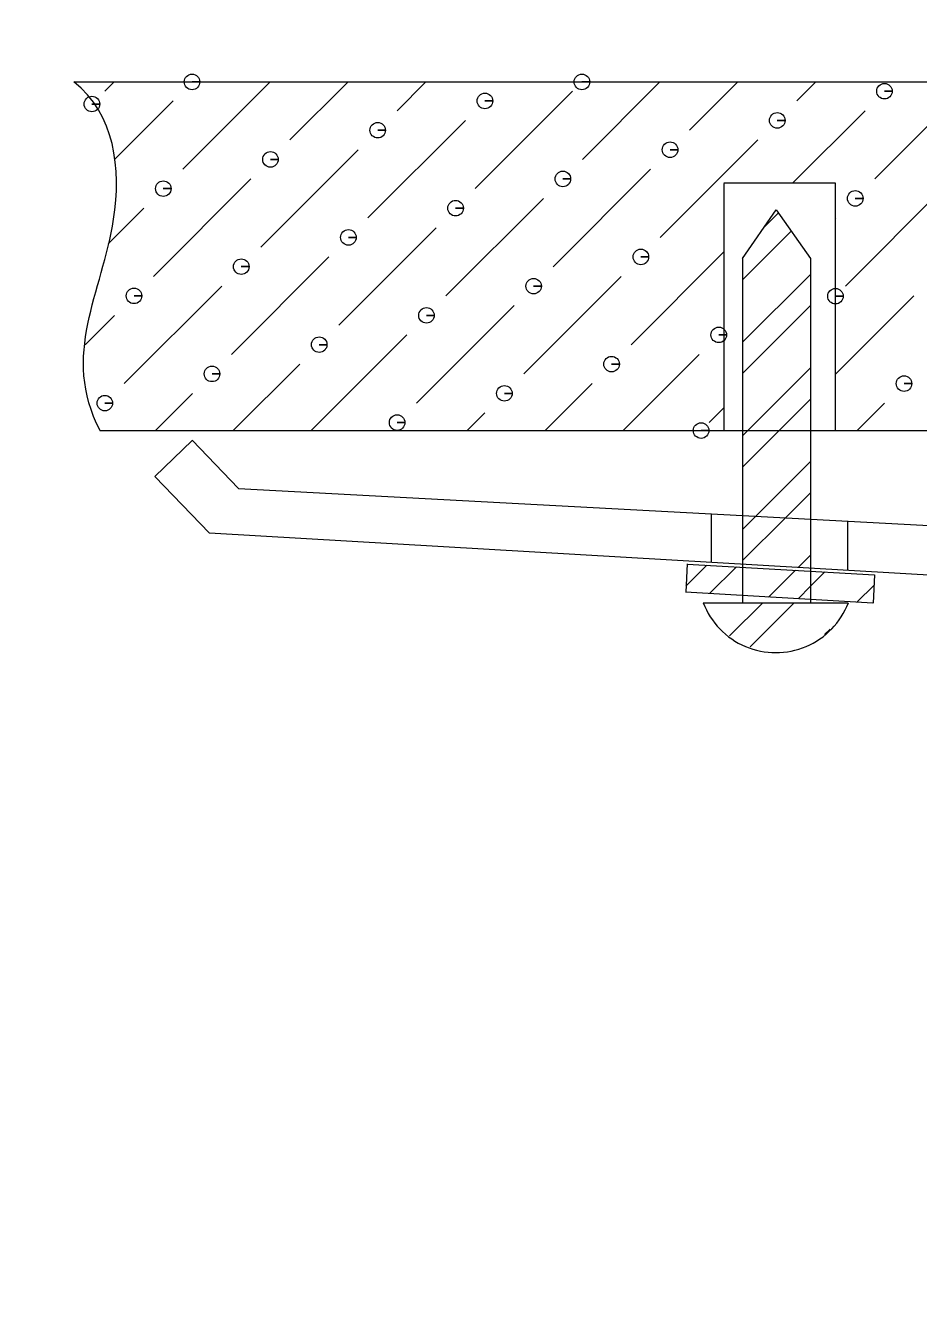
# Model space of a CAD drawing. Header units: millimetres. Extents: x 203 to 1207, y 243 to 948.
# Drawn here: x 769.23 to 785.17, y 443.45 to 466.11 of the extents above; entities that cross this region are included whole.
import ezdxf

# ---------------------------------------------------------------- set-up
doc = ezdxf.new("R2010")
doc.units = ezdxf.units.MM
doc.layers.add('尺寸標注', color=1, linetype='Continuous', lineweight=30)
doc.layers.add('細實線', color=1, linetype='Continuous', lineweight=13)
doc.styles.add('DIM', font='txt.shx', dxfattribs={"width": 0.7, "bigfont": 'chineset.shx'})
doc.dimstyles.new('mm+in(开孔纸尺寸)', dxfattribs={"dimscale": 3, "dimtxt": 3.8, "dimasz": 2, "dimexe": 1.25, "dimexo": 0.625, "dimgap": 2, "dimtad": 1, "dimtxsty": 'DIM', "dimcen": 0, "dimclrd": 256, "dimclre": 256, "dimclrt": 3, "dimadec": 0, "dimazin": 0, "dimtfac": 1, "dimtmove": 0, "dimatfit": 1, "dimfxl": 1, "dimlwd": -1, "dimarcsym": 0})

# ---------------------------------------------------------------- blocks, each defined once
blk = doc.blocks.new('*D25')
at = {"layer": 'Defpoints', "color": 0}
for p in [(680.197, 787.495), (680.119, 420.795), (1068.456, 420.795)]:
    blk.add_point(p, dxfattribs=at)
at = {"layer": '尺寸標注', "lineweight": -2}
for p, q in [((682.072, 787.495), (1072.206, 787.495)), ((681.994, 420.795), (1072.206, 420.795))]:
    blk.add_line(p, q, dxfattribs=at)
at = {"layer": '尺寸標注'}
blk.add_line((1068.456, 781.495), (1068.456, 426.795), dxfattribs=at)
for points in [[(1069.456, 781.495), (1067.456, 781.495), (1068.456, 787.495)], [(1067.456, 426.795), (1069.456, 426.795), (1068.456, 420.795)]]:
    blk.add_solid(points, dxfattribs=at)
at = {"layer": '尺寸標注', "color": 3, "insert": (1055.806, 604.145), "char_height": 11.4, "attachment_point": 5, "rotation": 90, "style": 'DIM'}
blk.add_mtext('366,7mm [14 7/16"]', dxfattribs=at)
blk = doc.blocks.new('*D26')
at = {"layer": 'Defpoints', "color": 0}
for p in [(680.197, 781.145), (1018.529, 781.145), (680.197, 427.145)]:
    blk.add_point(p, dxfattribs=at)
at = {"layer": '尺寸標注', "lineweight": -2}
for p, q in [((682.072, 781.145), (1022.279, 781.145)), ((682.072, 427.145), (1022.279, 427.145))]:
    blk.add_line(p, q, dxfattribs=at)
at = {"layer": '尺寸標注'}
blk.add_line((1018.529, 433.145), (1018.529, 775.145), dxfattribs=at)
for points in [[(1019.529, 775.145), (1017.529, 775.145), (1018.529, 781.145)], [(1017.529, 433.145), (1019.529, 433.145), (1018.529, 427.145)]]:
    blk.add_solid(points, dxfattribs=at)
at = {"layer": '尺寸標注', "color": 3, "insert": (1006.829, 604.145), "char_height": 11.4, "attachment_point": 5, "rotation": 90, "style": 'DIM'}
blk.add_mtext('354mm [13 15/16"]', dxfattribs=at)
blk = doc.blocks.new('*D27')
at = {"layer": 'Defpoints', "color": 0}
for p in [(680.134, 774.795), (680.197, 433.495), (960.742, 433.495)]:
    blk.add_point(p, dxfattribs=at)
at = {"layer": '尺寸標注', "lineweight": -2}
for p, q in [((682.009, 774.795), (964.492, 774.795)), ((682.072, 433.495), (964.492, 433.495))]:
    blk.add_line(p, q, dxfattribs=at)
at = {"layer": '尺寸標注'}
blk.add_line((960.742, 768.795), (960.742, 439.495), dxfattribs=at)
for points in [[(961.742, 768.795), (959.742, 768.795), (960.742, 774.795)], [(959.742, 439.495), (961.742, 439.495), (960.742, 433.495)]]:
    blk.add_solid(points, dxfattribs=at)
at = {"layer": '尺寸標注', "color": 3, "insert": (948.092, 604.145), "char_height": 11.4, "attachment_point": 5, "rotation": 90, "style": 'DIM'}
blk.add_mtext('341,3mm [13 7/16"]', dxfattribs=at)

msp = doc.modelspace()

# ---------------------------------------------------------------- linework, layer by layer
at = {"layer": '細實線', "lineweight": 9}
for points, knots in [([(772.203, 465.107), (772.203, 465.107), (772.342, 465.107), (772.342, 465.107), (772.342, 465.107), (772.342, 465.183), (772.279, 465.245), (772.203, 465.245), (772.203, 465.245), (772.127, 465.245), (772.064, 465.183), (772.064, 465.107), (772.064, 465.107), (772.064, 465.03), (772.127, 464.968), (772.203, 464.968), (772.203, 464.968), (772.279, 464.968), (772.342, 465.03), (772.342, 465.107), (772.342, 465.107), (772.342, 465.107), (772.203, 465.107), (772.203, 465.107)], [0, 0, 0, 0, 0.142857, 0.142857, 0.142857, 0.142857, 0.285714, 0.285714, 0.285714, 0.285714, 0.428571, 0.428571, 0.428571, 0.428571, 0.571429, 0.571429, 0.571429, 0.571429, 0.714286, 0.714286, 0.714286, 0.714286, 1, 1, 1, 1]), ([(779.159, 465.107), (779.159, 465.107), (779.298, 465.107), (779.298, 465.107), (779.298, 465.107), (779.298, 465.183), (779.235, 465.245), (779.159, 465.245), (779.159, 465.245), (779.083, 465.245), (779.02, 465.183), (779.02, 465.107), (779.02, 465.107), (779.02, 465.03), (779.083, 464.968), (779.159, 464.968), (779.159, 464.968), (779.235, 464.968), (779.298, 465.03), (779.298, 465.107), (779.298, 465.107), (779.298, 465.107), (779.159, 465.107), (779.159, 465.107)], [0, 0, 0, 0, 0.142857, 0.142857, 0.142857, 0.142857, 0.285714, 0.285714, 0.285714, 0.285714, 0.428571, 0.428571, 0.428571, 0.428571, 0.571429, 0.571429, 0.571429, 0.571429, 0.714286, 0.714286, 0.714286, 0.714286, 1, 1, 1, 1]), ([(770.562, 458.887), (769.861, 460.237), (770.602, 461.35), (770.804, 462.656), (770.804, 462.656), (770.943, 463.553), (770.826, 464.541), (770.095, 465.105)], [0, 0, 0, 0, 0.333333, 0.333333, 0.333333, 0.333333, 1, 1, 1, 1]), ([(784.557, 464.941), (784.557, 464.941), (784.696, 464.941), (784.696, 464.941), (784.696, 464.941), (784.696, 465.018), (784.634, 465.08), (784.557, 465.08), (784.557, 465.08), (784.481, 465.08), (784.419, 465.018), (784.419, 464.941), (784.419, 464.941), (784.419, 464.865), (784.481, 464.802), (784.557, 464.802), (784.557, 464.802), (784.634, 464.802), (784.696, 464.865), (784.696, 464.941), (784.696, 464.941), (784.696, 464.941), (784.557, 464.941), (784.557, 464.941)], [0, 0, 0, 0, 0.142857, 0.142857, 0.142857, 0.142857, 0.285714, 0.285714, 0.285714, 0.285714, 0.428571, 0.428571, 0.428571, 0.428571, 0.571429, 0.571429, 0.571429, 0.571429, 0.714286, 0.714286, 0.714286, 0.714286, 1, 1, 1, 1]), ([(770.418, 464.712), (770.418, 464.712), (770.556, 464.712), (770.556, 464.712), (770.556, 464.712), (770.556, 464.788), (770.494, 464.85), (770.418, 464.85), (770.418, 464.85), (770.341, 464.85), (770.279, 464.788), (770.279, 464.712), (770.279, 464.712), (770.279, 464.635), (770.341, 464.573), (770.418, 464.573), (770.418, 464.573), (770.494, 464.573), (770.556, 464.635), (770.556, 464.712), (770.556, 464.712), (770.556, 464.712), (770.418, 464.712), (770.418, 464.712)], [0, 0, 0, 0, 0.142857, 0.142857, 0.142857, 0.142857, 0.285714, 0.285714, 0.285714, 0.285714, 0.428571, 0.428571, 0.428571, 0.428571, 0.571429, 0.571429, 0.571429, 0.571429, 0.714286, 0.714286, 0.714286, 0.714286, 1, 1, 1, 1]), ([(777.429, 464.767), (777.429, 464.767), (777.568, 464.767), (777.568, 464.767), (777.568, 464.767), (777.568, 464.843), (777.505, 464.906), (777.429, 464.906), (777.429, 464.906), (777.352, 464.906), (777.29, 464.843), (777.29, 464.767), (777.29, 464.767), (777.29, 464.69), (777.352, 464.628), (777.429, 464.628), (777.429, 464.628), (777.505, 464.628), (777.568, 464.69), (777.568, 464.767), (777.568, 464.767), (777.568, 464.767), (777.429, 464.767), (777.429, 464.767)], [0, 0, 0, 0, 0.142857, 0.142857, 0.142857, 0.142857, 0.285714, 0.285714, 0.285714, 0.285714, 0.428571, 0.428571, 0.428571, 0.428571, 0.571429, 0.571429, 0.571429, 0.571429, 0.714286, 0.714286, 0.714286, 0.714286, 1, 1, 1, 1]), ([(782.644, 464.419), (782.644, 464.419), (782.783, 464.419), (782.783, 464.419), (782.783, 464.419), (782.783, 464.495), (782.721, 464.558), (782.644, 464.558), (782.644, 464.558), (782.568, 464.558), (782.506, 464.495), (782.506, 464.419), (782.506, 464.419), (782.506, 464.342), (782.568, 464.28), (782.644, 464.28), (782.644, 464.28), (782.721, 464.28), (782.783, 464.342), (782.783, 464.419), (782.783, 464.419), (782.783, 464.419), (782.644, 464.419), (782.644, 464.419)], [0, 0, 0, 0, 0.142857, 0.142857, 0.142857, 0.142857, 0.285714, 0.285714, 0.285714, 0.285714, 0.428571, 0.428571, 0.428571, 0.428571, 0.571429, 0.571429, 0.571429, 0.571429, 0.714286, 0.714286, 0.714286, 0.714286, 1, 1, 1, 1]), ([(775.516, 464.244), (775.516, 464.244), (775.654, 464.244), (775.654, 464.244), (775.654, 464.244), (775.654, 464.321), (775.592, 464.383), (775.516, 464.383), (775.516, 464.383), (775.439, 464.383), (775.377, 464.321), (775.377, 464.244), (775.377, 464.244), (775.377, 464.168), (775.439, 464.106), (775.516, 464.106), (775.516, 464.106), (775.592, 464.106), (775.654, 464.168), (775.654, 464.244), (775.654, 464.244), (775.654, 464.244), (775.516, 464.244), (775.516, 464.244)], [0, 0, 0, 0, 0.142857, 0.142857, 0.142857, 0.142857, 0.285714, 0.285714, 0.285714, 0.285714, 0.428571, 0.428571, 0.428571, 0.428571, 0.571429, 0.571429, 0.571429, 0.571429, 0.714286, 0.714286, 0.714286, 0.714286, 1, 1, 1, 1]), ([(773.602, 463.724), (773.602, 463.724), (773.741, 463.724), (773.741, 463.724), (773.741, 463.724), (773.741, 463.8), (773.679, 463.863), (773.602, 463.863), (773.602, 463.863), (773.526, 463.863), (773.464, 463.8), (773.464, 463.724), (773.464, 463.724), (773.464, 463.647), (773.526, 463.585), (773.602, 463.585), (773.602, 463.585), (773.679, 463.585), (773.741, 463.647), (773.741, 463.724), (773.741, 463.724), (773.741, 463.724), (773.602, 463.724), (773.602, 463.724)], [0, 0, 0, 0, 0.142857, 0.142857, 0.142857, 0.142857, 0.285714, 0.285714, 0.285714, 0.285714, 0.428571, 0.428571, 0.428571, 0.428571, 0.571429, 0.571429, 0.571429, 0.571429, 0.714286, 0.714286, 0.714286, 0.714286, 1, 1, 1, 1]), ([(780.732, 463.897), (780.732, 463.897), (780.871, 463.897), (780.871, 463.897), (780.871, 463.897), (780.871, 463.973), (780.809, 464.036), (780.732, 464.036), (780.732, 464.036), (780.656, 464.036), (780.594, 463.973), (780.594, 463.897), (780.594, 463.897), (780.594, 463.82), (780.656, 463.758), (780.732, 463.758), (780.732, 463.758), (780.809, 463.758), (780.871, 463.82), (780.871, 463.897), (780.871, 463.897), (780.871, 463.897), (780.732, 463.897), (780.732, 463.897)], [0, 0, 0, 0, 0.142857, 0.142857, 0.142857, 0.142857, 0.285714, 0.285714, 0.285714, 0.285714, 0.428571, 0.428571, 0.428571, 0.428571, 0.571429, 0.571429, 0.571429, 0.571429, 0.714286, 0.714286, 0.714286, 0.714286, 1, 1, 1, 1]), ([(778.819, 463.375), (778.819, 463.375), (778.958, 463.375), (778.958, 463.375), (778.958, 463.375), (778.958, 463.452), (778.896, 463.514), (778.819, 463.514), (778.819, 463.514), (778.743, 463.514), (778.68, 463.452), (778.68, 463.375), (778.68, 463.375), (778.68, 463.299), (778.743, 463.237), (778.819, 463.237), (778.819, 463.237), (778.896, 463.237), (778.958, 463.299), (778.958, 463.375), (778.958, 463.375), (778.958, 463.375), (778.819, 463.375), (778.819, 463.375)], [0, 0, 0, 0, 0.142857, 0.142857, 0.142857, 0.142857, 0.285714, 0.285714, 0.285714, 0.285714, 0.428571, 0.428571, 0.428571, 0.428571, 0.571429, 0.571429, 0.571429, 0.571429, 0.714286, 0.714286, 0.714286, 0.714286, 1, 1, 1, 1]), ([(771.691, 463.202), (771.691, 463.202), (771.829, 463.202), (771.829, 463.202), (771.829, 463.202), (771.829, 463.279), (771.767, 463.341), (771.691, 463.341), (771.691, 463.341), (771.614, 463.341), (771.552, 463.279), (771.552, 463.202), (771.552, 463.202), (771.552, 463.126), (771.614, 463.064), (771.691, 463.064), (771.691, 463.064), (771.767, 463.064), (771.829, 463.126), (771.829, 463.202), (771.829, 463.202), (771.829, 463.202), (771.691, 463.202), (771.691, 463.202)], [0, 0, 0, 0, 0.142857, 0.142857, 0.142857, 0.142857, 0.285714, 0.285714, 0.285714, 0.285714, 0.428571, 0.428571, 0.428571, 0.428571, 0.571429, 0.571429, 0.571429, 0.571429, 0.714286, 0.714286, 0.714286, 0.714286, 1, 1, 1, 1]), ([(784.036, 463.028), (784.036, 463.028), (784.175, 463.028), (784.175, 463.028), (784.175, 463.028), (784.175, 463.105), (784.112, 463.167), (784.036, 463.167), (784.036, 463.167), (783.96, 463.167), (783.897, 463.105), (783.897, 463.028), (783.897, 463.028), (783.897, 462.952), (783.96, 462.889), (784.036, 462.889), (784.036, 462.889), (784.112, 462.889), (784.175, 462.952), (784.175, 463.028), (784.175, 463.028), (784.175, 463.028), (784.036, 463.028), (784.036, 463.028)], [0, 0, 0, 0, 0.142857, 0.142857, 0.142857, 0.142857, 0.285714, 0.285714, 0.285714, 0.285714, 0.428571, 0.428571, 0.428571, 0.428571, 0.571429, 0.571429, 0.571429, 0.571429, 0.714286, 0.714286, 0.714286, 0.714286, 1, 1, 1, 1]), ([(776.906, 462.854), (776.906, 462.854), (777.045, 462.854), (777.045, 462.854), (777.045, 462.854), (777.045, 462.93), (776.983, 462.993), (776.906, 462.993), (776.906, 462.993), (776.83, 462.993), (776.767, 462.93), (776.767, 462.854), (776.767, 462.854), (776.767, 462.777), (776.83, 462.715), (776.906, 462.715), (776.906, 462.715), (776.983, 462.715), (777.045, 462.777), (777.045, 462.854), (777.045, 462.854), (777.045, 462.854), (776.906, 462.854), (776.906, 462.854)], [0, 0, 0, 0, 0.142857, 0.142857, 0.142857, 0.142857, 0.285714, 0.285714, 0.285714, 0.285714, 0.428571, 0.428571, 0.428571, 0.428571, 0.571429, 0.571429, 0.571429, 0.571429, 0.714286, 0.714286, 0.714286, 0.714286, 1, 1, 1, 1]), ([(774.994, 462.332), (774.994, 462.332), (775.133, 462.332), (775.133, 462.332), (775.133, 462.332), (775.133, 462.409), (775.07, 462.471), (774.994, 462.471), (774.994, 462.471), (774.918, 462.471), (774.855, 462.409), (774.855, 462.332), (774.855, 462.332), (774.855, 462.256), (774.918, 462.194), (774.994, 462.194), (774.994, 462.194), (775.07, 462.194), (775.133, 462.256), (775.133, 462.332), (775.133, 462.332), (775.133, 462.332), (774.994, 462.332), (774.994, 462.332)], [0, 0, 0, 0, 0.142857, 0.142857, 0.142857, 0.142857, 0.285714, 0.285714, 0.285714, 0.285714, 0.428571, 0.428571, 0.428571, 0.428571, 0.571429, 0.571429, 0.571429, 0.571429, 0.714286, 0.714286, 0.714286, 0.714286, 1, 1, 1, 1]), ([(780.211, 461.985), (780.211, 461.985), (780.35, 461.985), (780.35, 461.985), (780.35, 461.985), (780.35, 462.061), (780.287, 462.124), (780.211, 462.124), (780.211, 462.124), (780.134, 462.124), (780.072, 462.061), (780.072, 461.985), (780.072, 461.985), (780.072, 461.909), (780.134, 461.846), (780.211, 461.846), (780.211, 461.846), (780.287, 461.846), (780.35, 461.909), (780.35, 461.985), (780.35, 461.985), (780.35, 461.985), (780.211, 461.985), (780.211, 461.985)], [0, 0, 0, 0, 0.142857, 0.142857, 0.142857, 0.142857, 0.285714, 0.285714, 0.285714, 0.285714, 0.428571, 0.428571, 0.428571, 0.428571, 0.571429, 0.571429, 0.571429, 0.571429, 0.714286, 0.714286, 0.714286, 0.714286, 1, 1, 1, 1]), ([(773.081, 461.811), (773.081, 461.811), (773.22, 461.811), (773.22, 461.811), (773.22, 461.811), (773.22, 461.887), (773.158, 461.949), (773.081, 461.949), (773.081, 461.949), (773.005, 461.949), (772.942, 461.887), (772.942, 461.811), (772.942, 461.811), (772.942, 461.734), (773.005, 461.672), (773.081, 461.672), (773.081, 461.672), (773.158, 461.672), (773.22, 461.734), (773.22, 461.811), (773.22, 461.811), (773.22, 461.811), (773.081, 461.811), (773.081, 461.811)], [0, 0, 0, 0, 0.142857, 0.142857, 0.142857, 0.142857, 0.285714, 0.285714, 0.285714, 0.285714, 0.428571, 0.428571, 0.428571, 0.428571, 0.571429, 0.571429, 0.571429, 0.571429, 0.714286, 0.714286, 0.714286, 0.714286, 1, 1, 1, 1]), ([(778.298, 461.463), (778.298, 461.463), (778.436, 461.463), (778.436, 461.463), (778.436, 461.463), (778.436, 461.539), (778.374, 461.601), (778.298, 461.601), (778.298, 461.601), (778.221, 461.601), (778.159, 461.539), (778.159, 461.463), (778.159, 461.463), (778.159, 461.386), (778.221, 461.324), (778.298, 461.324), (778.298, 461.324), (778.374, 461.324), (778.436, 461.386), (778.436, 461.463), (778.436, 461.463), (778.436, 461.463), (778.298, 461.463), (778.298, 461.463)], [0, 0, 0, 0, 0.142857, 0.142857, 0.142857, 0.142857, 0.285714, 0.285714, 0.285714, 0.285714, 0.428571, 0.428571, 0.428571, 0.428571, 0.571429, 0.571429, 0.571429, 0.571429, 0.714286, 0.714286, 0.714286, 0.714286, 1, 1, 1, 1]), ([(771.168, 461.289), (771.168, 461.289), (771.307, 461.289), (771.307, 461.289), (771.307, 461.289), (771.307, 461.366), (771.244, 461.428), (771.168, 461.428), (771.168, 461.428), (771.091, 461.428), (771.029, 461.366), (771.029, 461.289), (771.029, 461.289), (771.029, 461.213), (771.091, 461.151), (771.168, 461.151), (771.168, 461.151), (771.244, 461.151), (771.307, 461.213), (771.307, 461.289), (771.307, 461.289), (771.307, 461.289), (771.168, 461.289), (771.168, 461.289)], [0, 0, 0, 0, 0.142857, 0.142857, 0.142857, 0.142857, 0.285714, 0.285714, 0.285714, 0.285714, 0.428571, 0.428571, 0.428571, 0.428571, 0.571429, 0.571429, 0.571429, 0.571429, 0.714286, 0.714286, 0.714286, 0.714286, 1, 1, 1, 1]), ([(783.683, 461.284), (783.683, 461.284), (783.822, 461.284), (783.822, 461.284), (783.822, 461.284), (783.822, 461.36), (783.759, 461.423), (783.683, 461.423), (783.683, 461.423), (783.606, 461.423), (783.544, 461.36), (783.544, 461.284), (783.544, 461.284), (783.544, 461.207), (783.606, 461.145), (783.683, 461.145), (783.683, 461.145), (783.759, 461.145), (783.822, 461.207), (783.822, 461.284), (783.822, 461.284), (783.822, 461.284), (783.683, 461.284), (783.683, 461.284)], [0, 0, 0, 0, 0.142857, 0.142857, 0.142857, 0.142857, 0.285714, 0.285714, 0.285714, 0.285714, 0.428571, 0.428571, 0.428571, 0.428571, 0.571429, 0.571429, 0.571429, 0.571429, 0.714286, 0.714286, 0.714286, 0.714286, 1, 1, 1, 1]), ([(776.386, 460.942), (776.386, 460.942), (776.524, 460.942), (776.524, 460.942), (776.524, 460.942), (776.524, 461.018), (776.462, 461.081), (776.386, 461.081), (776.386, 461.081), (776.309, 461.081), (776.247, 461.018), (776.247, 460.942), (776.247, 460.942), (776.247, 460.866), (776.309, 460.803), (776.386, 460.803), (776.386, 460.803), (776.462, 460.803), (776.524, 460.866), (776.524, 460.942), (776.524, 460.942), (776.524, 460.942), (776.386, 460.942), (776.386, 460.942)], [0, 0, 0, 0, 0.142857, 0.142857, 0.142857, 0.142857, 0.285714, 0.285714, 0.285714, 0.285714, 0.428571, 0.428571, 0.428571, 0.428571, 0.571429, 0.571429, 0.571429, 0.571429, 0.714286, 0.714286, 0.714286, 0.714286, 1, 1, 1, 1]), ([(781.601, 460.593), (781.601, 460.593), (781.74, 460.593), (781.74, 460.593), (781.74, 460.593), (781.74, 460.67), (781.678, 460.732), (781.601, 460.732), (781.601, 460.732), (781.525, 460.732), (781.462, 460.67), (781.462, 460.593), (781.462, 460.593), (781.462, 460.517), (781.525, 460.455), (781.601, 460.455), (781.601, 460.455), (781.678, 460.455), (781.74, 460.517), (781.74, 460.593), (781.74, 460.593), (781.74, 460.593), (781.601, 460.593), (781.601, 460.593)], [0, 0, 0, 0, 0.142857, 0.142857, 0.142857, 0.142857, 0.285714, 0.285714, 0.285714, 0.285714, 0.428571, 0.428571, 0.428571, 0.428571, 0.571429, 0.571429, 0.571429, 0.571429, 0.714286, 0.714286, 0.714286, 0.714286, 1, 1, 1, 1]), ([(774.473, 460.419), (774.473, 460.419), (774.611, 460.419), (774.611, 460.419), (774.611, 460.419), (774.611, 460.496), (774.549, 460.558), (774.473, 460.558), (774.473, 460.558), (774.396, 460.558), (774.334, 460.496), (774.334, 460.419), (774.334, 460.419), (774.334, 460.343), (774.396, 460.281), (774.473, 460.281), (774.473, 460.281), (774.549, 460.281), (774.611, 460.343), (774.611, 460.419), (774.611, 460.419), (774.611, 460.419), (774.473, 460.419), (774.473, 460.419)], [0, 0, 0, 0, 0.142857, 0.142857, 0.142857, 0.142857, 0.285714, 0.285714, 0.285714, 0.285714, 0.428571, 0.428571, 0.428571, 0.428571, 0.571429, 0.571429, 0.571429, 0.571429, 0.714286, 0.714286, 0.714286, 0.714286, 1, 1, 1, 1]), ([(772.56, 459.898), (772.56, 459.898), (772.698, 459.898), (772.698, 459.898), (772.698, 459.898), (772.698, 459.974), (772.636, 460.036), (772.56, 460.036), (772.56, 460.036), (772.483, 460.036), (772.421, 459.974), (772.421, 459.898), (772.421, 459.898), (772.421, 459.821), (772.483, 459.759), (772.56, 459.759), (772.56, 459.759), (772.636, 459.759), (772.698, 459.821), (772.698, 459.898), (772.698, 459.898), (772.698, 459.898), (772.56, 459.898), (772.56, 459.898)], [0, 0, 0, 0, 0.142857, 0.142857, 0.142857, 0.142857, 0.285714, 0.285714, 0.285714, 0.285714, 0.428571, 0.428571, 0.428571, 0.428571, 0.571429, 0.571429, 0.571429, 0.571429, 0.714286, 0.714286, 0.714286, 0.714286, 1, 1, 1, 1]), ([(779.688, 460.072), (779.688, 460.072), (779.827, 460.072), (779.827, 460.072), (779.827, 460.072), (779.827, 460.148), (779.765, 460.21), (779.688, 460.21), (779.688, 460.21), (779.612, 460.21), (779.549, 460.148), (779.549, 460.072), (779.549, 460.072), (779.549, 459.995), (779.612, 459.933), (779.688, 459.933), (779.688, 459.933), (779.765, 459.933), (779.827, 459.995), (779.827, 460.072), (779.827, 460.072), (779.827, 460.072), (779.688, 460.072), (779.688, 460.072)], [0, 0, 0, 0, 0.142857, 0.142857, 0.142857, 0.142857, 0.285714, 0.285714, 0.285714, 0.285714, 0.428571, 0.428571, 0.428571, 0.428571, 0.571429, 0.571429, 0.571429, 0.571429, 0.714286, 0.714286, 0.714286, 0.714286, 1, 1, 1, 1]), ([(784.906, 459.725), (784.906, 459.725), (785.045, 459.725), (785.045, 459.725), (785.045, 459.725), (785.045, 459.801), (784.982, 459.863), (784.906, 459.863), (784.906, 459.863), (784.83, 459.863), (784.767, 459.801), (784.767, 459.725), (784.767, 459.725), (784.767, 459.648), (784.83, 459.586), (784.906, 459.586), (784.906, 459.586), (784.982, 459.586), (785.045, 459.648), (785.045, 459.725), (785.045, 459.725), (785.045, 459.725), (784.906, 459.725), (784.906, 459.725)], [0, 0, 0, 0, 0.142857, 0.142857, 0.142857, 0.142857, 0.285714, 0.285714, 0.285714, 0.285714, 0.428571, 0.428571, 0.428571, 0.428571, 0.571429, 0.571429, 0.571429, 0.571429, 0.714286, 0.714286, 0.714286, 0.714286, 1, 1, 1, 1]), ([(777.776, 459.55), (777.776, 459.55), (777.915, 459.55), (777.915, 459.55), (777.915, 459.55), (777.915, 459.627), (777.853, 459.689), (777.776, 459.689), (777.776, 459.689), (777.7, 459.689), (777.638, 459.627), (777.638, 459.55), (777.638, 459.55), (777.638, 459.474), (777.7, 459.412), (777.776, 459.412), (777.776, 459.412), (777.853, 459.412), (777.915, 459.474), (777.915, 459.55), (777.915, 459.55), (777.915, 459.55), (777.776, 459.55), (777.776, 459.55)], [0, 0, 0, 0, 0.142857, 0.142857, 0.142857, 0.142857, 0.285714, 0.285714, 0.285714, 0.285714, 0.428571, 0.428571, 0.428571, 0.428571, 0.571429, 0.571429, 0.571429, 0.571429, 0.714286, 0.714286, 0.714286, 0.714286, 1, 1, 1, 1]), ([(770.648, 459.376), (770.648, 459.376), (770.786, 459.376), (770.786, 459.376), (770.786, 459.376), (770.786, 459.452), (770.724, 459.515), (770.648, 459.515), (770.648, 459.515), (770.571, 459.515), (770.509, 459.452), (770.509, 459.376), (770.509, 459.376), (770.509, 459.3), (770.571, 459.237), (770.648, 459.237), (770.648, 459.237), (770.724, 459.237), (770.786, 459.3), (770.786, 459.376), (770.786, 459.376), (770.786, 459.376), (770.648, 459.376), (770.648, 459.376)], [0, 0, 0, 0, 0.142857, 0.142857, 0.142857, 0.142857, 0.285714, 0.285714, 0.285714, 0.285714, 0.428571, 0.428571, 0.428571, 0.428571, 0.571429, 0.571429, 0.571429, 0.571429, 0.714286, 0.714286, 0.714286, 0.714286, 1, 1, 1, 1]), ([(775.863, 459.029), (775.863, 459.029), (776.002, 459.029), (776.002, 459.029), (776.002, 459.029), (776.002, 459.105), (775.939, 459.168), (775.863, 459.168), (775.863, 459.168), (775.787, 459.168), (775.724, 459.105), (775.724, 459.029), (775.724, 459.029), (775.724, 458.952), (775.787, 458.89), (775.863, 458.89), (775.863, 458.89), (775.939, 458.89), (776.002, 458.952), (776.002, 459.029), (776.002, 459.029), (776.002, 459.029), (775.863, 459.029), (775.863, 459.029)], [0, 0, 0, 0, 0.142857, 0.142857, 0.142857, 0.142857, 0.285714, 0.285714, 0.285714, 0.285714, 0.428571, 0.428571, 0.428571, 0.428571, 0.571429, 0.571429, 0.571429, 0.571429, 0.714286, 0.714286, 0.714286, 0.714286, 1, 1, 1, 1]), ([(781.286, 458.887), (781.286, 458.887), (781.425, 458.887), (781.425, 458.887), (781.425, 458.887), (781.425, 458.963), (781.362, 459.026), (781.286, 459.026), (781.286, 459.026), (781.21, 459.026), (781.147, 458.963), (781.147, 458.887), (781.147, 458.887), (781.147, 458.811), (781.21, 458.748), (781.286, 458.748), (781.286, 458.748), (781.362, 458.748), (781.425, 458.811), (781.425, 458.887), (781.425, 458.887), (781.425, 458.887), (781.286, 458.887), (781.286, 458.887)], [0, 0, 0, 0, 0.142857, 0.142857, 0.142857, 0.142857, 0.285714, 0.285714, 0.285714, 0.285714, 0.428571, 0.428571, 0.428571, 0.428571, 0.571429, 0.571429, 0.571429, 0.571429, 0.714286, 0.714286, 0.714286, 0.714286, 1, 1, 1, 1]), ([(781.323, 455.815), (781.457, 455.463), (781.73, 455.181), (782.076, 455.035), (782.076, 455.035), (782.422, 454.888), (782.813, 454.888), (783.16, 455.035), (783.16, 455.035), (783.507, 455.181), (783.778, 455.463), (783.913, 455.815)], [0, 0, 0, 0, 0.25, 0.25, 0.25, 0.25, 0.5, 0.5, 0.5, 0.5, 1, 1, 1, 1])]:
    msp.add_open_spline(points, degree=3, knots=knots, dxfattribs=at)
for points in [[(798.11, 465.104), (798.11, 465.104), (770.095, 465.104), (770.095, 465.104)], [(770.648, 464.941), (770.648, 464.941), (770.813, 465.106), (770.813, 465.106)], [(772.038, 463.549), (772.038, 463.549), (773.595, 465.106), (773.595, 465.106)], [(773.951, 464.071), (773.951, 464.071), (774.986, 465.106), (774.986, 465.106)], [(775.863, 464.592), (775.863, 464.592), (776.377, 465.106), (776.377, 465.106)], [(779.168, 463.724), (779.168, 463.724), (780.55, 465.106), (780.55, 465.106)], [(781.08, 464.244), (781.08, 464.244), (781.941, 465.106), (781.941, 465.106)], [(782.993, 464.767), (782.993, 464.767), (783.333, 465.106), (783.333, 465.106)], [(784.384, 463.375), (784.384, 463.375), (786.114, 465.106), (786.114, 465.106)], [(770.825, 463.727), (770.825, 463.727), (771.864, 464.767), (771.864, 464.767)], [(777.255, 463.202), (777.255, 463.202), (778.994, 464.941), (778.994, 464.941)], [(782.916, 463.299), (782.916, 463.299), (784.21, 464.592), (784.21, 464.592)], [(775.341, 462.679), (775.341, 462.679), (777.08, 464.418), (777.08, 464.418)], [(780.558, 462.332), (780.558, 462.332), (782.297, 464.071), (782.297, 464.071)], [(773.43, 462.159), (773.43, 462.159), (775.168, 463.896), (775.168, 463.896)], [(778.645, 461.81), (778.645, 461.81), (780.385, 463.549), (780.385, 463.549)], [(771.516, 461.636), (771.516, 461.636), (773.255, 463.375), (773.255, 463.375)], [(783.682, 463.299), (783.682, 463.299), (781.69, 463.299), (781.69, 463.299)], [(781.691, 463.297), (781.691, 463.297), (781.691, 458.885), (781.691, 458.885)], [(783.682, 458.887), (783.682, 458.887), (783.682, 463.299), (783.682, 463.299)], [(783.862, 461.462), (783.862, 461.462), (785.601, 463.202), (785.601, 463.202)], [(776.733, 461.289), (776.733, 461.289), (778.472, 463.028), (778.472, 463.028)], [(770.709, 462.22), (770.709, 462.22), (771.342, 462.854), (771.342, 462.854)], [(782.026, 461.958), (782.026, 461.958), (782.623, 462.827), (782.623, 462.827)], [(782.411, 462.516), (782.411, 462.516), (782.664, 462.769), (782.664, 462.769)], [(782.625, 462.826), (782.625, 462.826), (783.238, 461.957), (783.238, 461.957)], [(774.82, 460.767), (774.82, 460.767), (776.559, 462.506), (776.559, 462.506)], [(783.683, 462.675), (783.683, 462.675), (783.689, 462.679), (783.689, 462.679)], [(782.027, 461.575), (782.027, 461.575), (782.895, 462.443), (782.895, 462.443)], [(780.036, 460.419), (780.036, 460.419), (781.691, 462.075), (781.691, 462.075)], [(772.907, 460.246), (772.907, 460.246), (774.647, 461.985), (774.647, 461.985)], [(782.026, 461.958), (782.026, 461.958), (782.026, 455.816), (782.026, 455.816)], [(783.238, 461.957), (783.238, 461.957), (783.238, 455.815), (783.238, 455.815)], [(778.124, 459.897), (778.124, 459.897), (779.862, 461.636), (779.862, 461.636)], [(782.027, 460.463), (782.027, 460.463), (783.237, 461.673), (783.237, 461.673)], [(770.995, 459.724), (770.995, 459.724), (772.734, 461.462), (772.734, 461.462)], [(783.683, 459.893), (783.683, 459.893), (785.079, 461.289), (785.079, 461.289)], [(770.296, 460.417), (770.296, 460.417), (770.821, 460.942), (770.821, 460.942)], [(776.211, 459.376), (776.211, 459.376), (777.95, 461.115), (777.95, 461.115)], [(782.027, 459.906), (782.027, 459.906), (783.237, 461.116), (783.237, 461.116)], [(774.33, 458.887), (774.33, 458.887), (776.037, 460.593), (776.037, 460.593)], [(779.895, 458.887), (779.895, 458.887), (781.254, 460.246), (781.254, 460.246)], [(772.939, 458.887), (772.939, 458.887), (774.124, 460.072), (774.124, 460.072)], [(782.12, 458.887), (782.12, 458.887), (783.237, 460.004), (783.237, 460.004)], [(771.549, 458.887), (771.549, 458.887), (772.212, 459.55), (772.212, 459.55)], [(778.504, 458.887), (778.504, 458.887), (779.341, 459.724), (779.341, 459.724)], [(782.677, 458.887), (782.677, 458.887), (783.237, 459.447), (783.237, 459.447)], [(784.068, 458.887), (784.068, 458.887), (784.557, 459.376), (784.557, 459.376)], [(777.113, 458.887), (777.113, 458.887), (777.429, 459.203), (777.429, 459.203)], [(781.428, 459.028), (781.428, 459.028), (781.691, 459.293), (781.691, 459.293)], [(770.561, 458.887), (770.561, 458.887), (799.148, 458.887), (799.148, 458.887)], [(782.027, 458.793), (782.027, 458.793), (782.12, 458.887), (782.12, 458.887)], [(782.027, 458.236), (782.027, 458.236), (782.677, 458.887), (782.677, 458.887)], [(772.208, 458.712), (772.208, 458.712), (771.541, 458.07), (771.541, 458.07)], [(773.034, 457.853), (773.034, 457.853), (772.207, 458.713), (772.207, 458.713)], [(782.263, 457.359), (782.263, 457.359), (783.238, 458.334), (783.238, 458.334)], [(771.54, 458.07), (771.54, 458.07), (772.517, 457.054), (772.517, 457.054)], [(773.033, 457.852), (773.033, 457.852), (792.567, 456.806), (792.567, 456.806)], [(782.791, 457.331), (782.791, 457.331), (783.238, 457.778), (783.238, 457.778)], [(781.464, 457.401), (781.464, 457.401), (781.464, 456.533), (781.464, 456.533)], [(782.027, 457.124), (782.027, 457.124), (782.263, 457.359), (782.263, 457.359)], [(782.027, 456.567), (782.027, 456.567), (782.791, 457.331), (782.791, 457.331)], [(783.897, 457.272), (783.897, 457.272), (783.897, 456.393), (783.897, 456.393)], [(792.982, 455.864), (792.982, 455.864), (772.516, 457.056), (772.516, 457.056)], [(783.016, 456.444), (783.016, 456.444), (783.238, 456.665), (783.238, 456.665)], [(781.04, 456.508), (781.04, 456.508), (781.011, 456.002), (781.011, 456.002)], [(781.016, 456.113), (781.016, 456.113), (781.39, 456.487), (781.39, 456.487)], [(781.039, 456.506), (781.039, 456.506), (784.382, 456.312), (784.382, 456.312)], [(781.437, 455.977), (781.437, 455.977), (781.916, 456.457), (781.916, 456.457)], [(782.489, 455.917), (782.489, 455.917), (782.968, 456.396), (782.968, 456.396)], [(783.238, 456.109), (783.238, 456.109), (783.495, 456.365), (783.495, 456.365)], [(784.382, 456.312), (784.382, 456.312), (784.353, 455.806), (784.353, 455.806)], [(784.352, 455.807), (784.352, 455.807), (781.009, 456.001), (781.009, 456.001)], [(783.015, 455.886), (783.015, 455.886), (783.238, 456.109), (783.238, 456.109)], [(784.067, 455.825), (784.067, 455.825), (784.372, 456.13), (784.372, 456.13)], [(781.322, 455.815), (781.322, 455.815), (783.912, 455.815), (783.912, 455.815)], [(781.795, 455.222), (781.795, 455.222), (782.388, 455.815), (782.388, 455.815)], [(782.161, 455.031), (782.161, 455.031), (782.945, 455.815), (782.945, 455.815)], [(783.49, 455.248), (783.49, 455.248), (783.586, 455.343), (783.586, 455.343)]]:
    msp.add_open_spline(points, degree=3, dxfattribs=at)

# ---------------------------------------------------------------- dimensions: what is measured, and where the dimension line sits
at = {"layer": '尺寸標注'}
for base, p1, p2, picture, middle in [((1068.456, 420.795), (680.197, 787.495), (680.119, 420.795), '*D25', (1055.806, 604.145)), ((1018.529, 781.145), (680.197, 427.145), (680.197, 781.145), '*D26', (1006.829, 604.145)), ((960.742, 433.495), (680.134, 774.795), (680.197, 433.495), '*D27', (948.092, 604.145))]:
    dim = msp.add_linear_dim(base=base, p1=p1, p2=p2, angle=90, dimstyle='mm+in(开孔纸尺寸)', override={"dimpost": 'mm', "dimtofl": 0}, dxfattribs=at)
    dim.commit()
    dim.dimension.update_dxf_attribs({"geometry": picture, "text_midpoint": middle})

doc.saveas('drawing.dxf')
